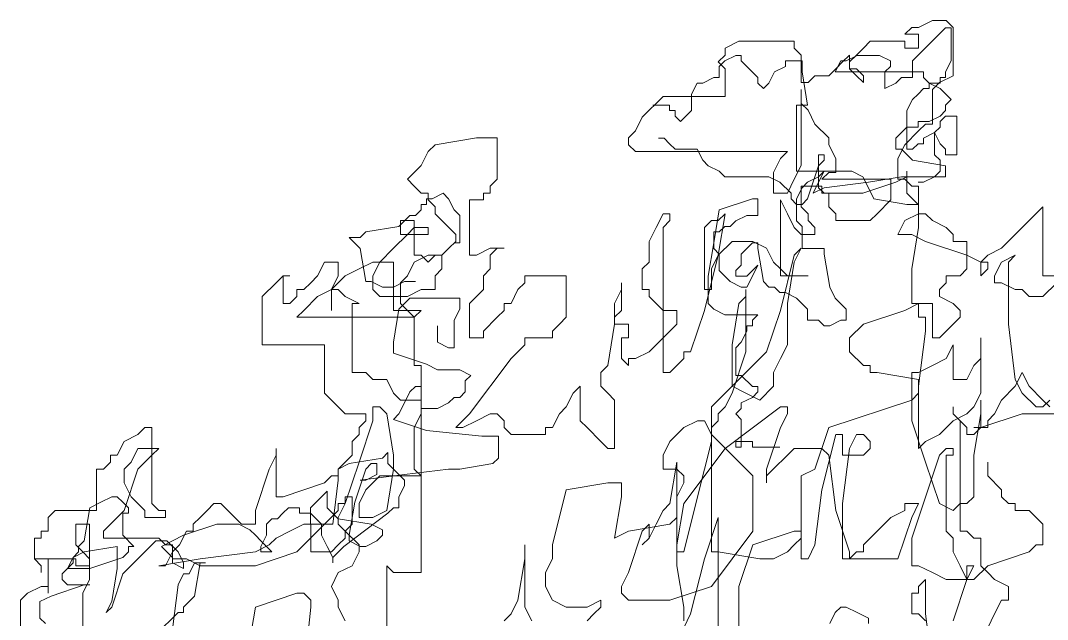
# Model space of a CAD drawing. Extents: x -1568 to -728, y -1287 to -990.
# Drawn here: x -1434.288 to -1431.857, y -1190.621 to -1189.202 of the extents above; entities that cross this region are included whole.
import ezdxf

# ---------------------------------------------------------------- set-up
doc = ezdxf.new("R2010")
doc.units = 0
doc.header["$LTSCALE"] = 5
doc.layers.get('0').update_dxf_attribs({"linetype": 'CONTINUOUS'})

# ---------------------------------------------------------------- blocks, each defined once
blk = doc.blocks.new('tulia')
at = {"color": 3, "lineweight": 0}
for p, q in [((204.8323, 276.2788), (204.892, 276.3384)), ((204.8323, 275.861), (204.8323, 276.2788)), ((204.892, 276.3384), (205.0115, 276.3384)), ((205.0115, 276.3384), (205.1309, 276.2788)), ((205.1309, 276.2788), (205.1906, 276.2788)), ((205.1906, 276.2788), (205.2504, 276.2191)), ((204.8494, 275.989), (204.8494, 276.2752)), ((204.8494, 276.2752), (204.8971, 276.2752)), ((204.8971, 276.2752), (204.9926, 276.1798)), ((205.1309, 276.2191), (205.1309, 276.0997)), ((205.2504, 276.2191), (205.1309, 276.2191)), ((204.9926, 276.1798), (205.0881, 276.0844)), ((205.1309, 276.0997), (205.2504, 276.0997)), ((205.2504, 276.0997), (205.2504, 276.1594)), ((205.2504, 276.1594), (205.549, 276.1594)), ((205.549, 276.1594), (205.6087, 276.0997)), ((205.6087, 276.0997), (205.6684, 276.0401)), ((206.1462, 276.0401), (206.2059, 276.0997)), ((206.2059, 276.0997), (206.2059, 276.1594)), ((206.2059, 276.1594), (206.6837, 276.1594)), ((206.6837, 276.1594), (206.8031, 276.0997)), ((206.8031, 276.0997), (206.8031, 276.0401)), ((205.0881, 276.0844), (205.1835, 275.989)), ((205.3745, 275.989), (205.47, 276.0367)), ((205.47, 276.0367), (205.661, 276.0367)), ((205.661, 276.0367), (205.7564, 275.989)), ((205.6684, 276.0401), (205.7281, 275.9804)), ((205.7281, 275.9207), (205.7281, 276.0401)), ((205.7281, 276.0401), (205.7879, 275.9804)), ((206.1462, 275.8013), (206.1462, 276.0401)), ((206.6635, 275.989), (206.6635, 276.0367)), ((206.6635, 276.0367), (206.7113, 276.0367)), ((206.7113, 276.0367), (206.8067, 275.989)), ((206.8031, 276.0401), (206.8628, 275.9804)), ((204.8971, 275.8936), (204.8494, 275.989)), ((205.1835, 275.989), (205.1835, 275.8459)), ((205.3745, 275.9413), (205.3745, 275.989)), ((205.4222, 275.8936), (205.3745, 275.9413)), ((205.6684, 275.9207), (205.6087, 275.861)), ((205.7281, 275.9207), (205.6684, 275.9207)), ((205.6684, 275.861), (205.7281, 275.9207)), ((205.7281, 275.9804), (205.7281, 275.9207)), ((205.7564, 275.989), (205.8042, 275.989)), ((205.7879, 275.9804), (205.8476, 275.9207)), ((205.8042, 275.989), (205.8519, 275.8936)), ((205.8476, 275.9207), (205.9073, 275.861)), ((206.1384, 275.8936), (206.1384, 275.989)), ((206.1384, 275.989), (206.2816, 275.989)), ((206.2816, 275.989), (206.2816, 275.9413)), ((206.2816, 275.9413), (206.3771, 275.8936)), ((206.5203, 275.8459), (206.6158, 275.9413)), ((206.6158, 275.9413), (206.6635, 275.989)), ((206.8628, 275.9804), (206.8031, 275.9207)), ((206.8031, 275.9207), (206.8031, 275.682)), ((206.8067, 275.989), (206.8545, 275.9413)), ((206.8545, 275.9413), (206.8545, 275.8459)), ((204.9517, 275.8013), (204.8323, 275.861)), ((204.8971, 275.8459), (204.8971, 275.8936)), ((204.9448, 275.8459), (204.8971, 275.8459)), ((204.9448, 275.7982), (204.9448, 275.8459)), ((205.0881, 275.8459), (205.0403, 275.7982)), ((205.8519, 275.8936), (205.0881, 275.8936)), ((205.0881, 275.8936), (205.0881, 275.8459)), ((205.1835, 275.8459), (205.279, 275.8459)), ((205.279, 275.8459), (205.3268, 275.7982)), ((205.4222, 275.7505), (205.4222, 275.8936)), ((205.6087, 275.861), (205.6087, 275.8013)), ((205.6087, 275.8013), (205.6684, 275.861)), ((205.9073, 275.861), (206.0267, 275.861)), ((206.0267, 275.861), (206.0865, 275.8013)), ((206.0906, 275.6074), (206.1384, 275.8936)), ((206.3771, 275.8936), (206.4248, 275.7982)), ((206.5203, 275.7982), (206.5203, 275.8459)), ((206.8545, 275.8459), (206.9022, 275.8459)), ((206.9022, 275.8459), (206.9977, 275.7982)), ((204.9448, 275.7505), (204.8494, 275.6551)), ((205.0403, 275.7982), (204.9448, 275.7982)), ((205.0403, 275.7982), (204.9448, 275.7505)), ((205.0115, 275.7417), (204.9517, 275.8013)), ((205.0403, 275.7505), (205.0403, 275.7982)), ((205.0881, 275.7505), (205.0403, 275.7505)), ((205.1358, 275.7028), (205.0881, 275.7505)), ((205.3268, 275.7982), (205.4222, 275.7505)), ((206.0865, 275.8013), (206.1462, 275.8013)), ((206.4248, 275.7982), (206.4725, 275.7505)), ((206.4725, 275.7505), (206.5203, 275.7982)), ((206.9977, 275.7982), (207.0454, 275.7982)), ((207.0454, 275.7982), (207.0932, 275.7028)), ((204.8494, 275.6551), (204.8971, 275.6074)), ((205.0115, 275.4433), (205.0115, 275.7417)), ((205.1835, 275.6551), (205.1358, 275.7028)), ((205.2313, 275.5597), (205.1835, 275.6551)), ((206.1462, 275.0852), (206.1462, 275.7417)), ((206.1462, 275.7417), (206.1462, 275.6223)), ((206.8031, 275.682), (207.3406, 275.682)), ((207.0932, 275.7028), (207.0932, 275.5597)), ((207.3406, 275.682), (207.4003, 275.6223)), ((204.8971, 275.6074), (204.8971, 275.5597)), ((206.1462, 275.6223), (206.0865, 275.5626)), ((206.1861, 275.6074), (206.0906, 275.6074)), ((206.1861, 275.0349), (206.1861, 275.6074)), ((207.2841, 275.5597), (207.2841, 275.6074)), ((207.2841, 275.6074), (207.4274, 275.6074)), ((207.4003, 275.6223), (207.4601, 275.5626)), ((204.8016, 275.178), (204.8016, 275.512)), ((204.8016, 275.512), (204.8971, 275.512)), ((204.8971, 275.5597), (204.9448, 275.512)), ((204.8971, 275.512), (204.9448, 275.4643)), ((204.9448, 275.512), (205.0403, 275.4643)), ((205.2313, 275.2257), (205.2313, 275.5597)), ((206.0865, 275.5626), (206.0267, 275.4433)), ((207.0932, 275.5597), (207.1887, 275.4643)), ((207.1887, 275.4643), (207.2364, 275.512)), ((207.2364, 275.512), (207.2364, 275.5597)), ((207.2364, 275.5597), (207.2841, 275.5597)), ((207.4601, 275.5626), (207.5198, 275.503)), ((207.5198, 275.503), (207.5795, 275.3836)), ((204.9448, 275.4643), (204.9448, 275.4166)), ((204.9448, 275.4166), (204.9926, 275.3689)), ((205.0712, 275.4433), (205.0115, 275.4433)), ((205.0403, 275.4643), (205.1358, 275.4643)), ((205.1309, 275.3836), (205.0712, 275.4433)), ((205.1358, 275.4643), (205.1358, 275.4166)), ((205.1358, 275.4166), (205.2313, 275.4166)), ((205.2313, 275.4166), (205.279, 275.3689)), ((206.0267, 275.4433), (205.9073, 275.3239)), ((204.9926, 275.3689), (204.9448, 275.2734)), ((204.9926, 275.178), (204.9926, 275.3689)), ((204.9926, 275.3689), (205.0881, 275.3212)), ((205.0881, 275.3212), (205.0881, 275.2734)), ((205.2504, 275.2643), (205.1309, 275.3836)), ((205.279, 275.3689), (205.3268, 275.3212)), ((205.3268, 275.3212), (205.3268, 275.2257)), ((205.9073, 275.3239), (205.9073, 275.2643)), ((207.3319, 275.3212), (207.2841, 275.2734)), ((207.3796, 275.3212), (207.3319, 275.3212)), ((207.5795, 275.3836), (207.6392, 275.3239)), ((207.6392, 275.3239), (207.6392, 275.2643)), ((208.7739, 274.9659), (208.7739, 275.3239)), ((208.7739, 275.3239), (208.9531, 275.3239)), ((208.9531, 275.3239), (209.3114, 275.2643)), ((204.9448, 275.2734), (204.8971, 275.2257)), ((204.8971, 275.2257), (204.8971, 275.178)), ((205.0881, 275.2734), (205.1358, 275.2734)), ((205.1358, 275.2734), (205.1835, 275.2257)), ((205.1835, 275.2257), (205.2313, 275.2257)), ((205.279, 275.2257), (205.1835, 275.1303)), ((205.3101, 275.1449), (205.2504, 275.2643)), ((205.3268, 275.2257), (205.279, 275.2257)), ((205.9073, 275.2643), (205.8476, 275.1449)), ((207.0454, 275.2257), (206.9977, 275.1303)), ((207.2364, 275.2257), (207.0454, 275.2257)), ((207.2841, 275.2734), (207.2364, 275.2257)), ((207.6392, 275.2643), (207.5795, 275.2046)), ((209.3114, 275.2643), (209.3712, 275.2046)), ((204.8971, 275.178), (204.8016, 275.178)), ((205.1835, 275.1303), (204.8971, 275.0826)), ((204.9448, 275.1303), (204.9926, 275.178)), ((204.9448, 275.0349), (204.9448, 275.1303)), ((205.3101, 274.9659), (205.3101, 275.1449)), ((205.8476, 275.1449), (205.8476, 275.0255)), ((205.9474, 275.1303), (205.9474, 275.178)), ((205.9474, 275.178), (205.9951, 275.178)), ((205.9951, 275.0826), (205.9474, 275.1303)), ((205.9951, 275.178), (205.9951, 274.8918)), ((207.5795, 275.2046), (206.2656, 275.2046)), ((206.2656, 275.2046), (206.3253, 275.1449)), ((206.3253, 275.1449), (206.3851, 275.0255)), ((206.9977, 275.1303), (206.95, 275.0826)), ((209.3712, 275.2046), (209.4309, 275.0852)), ((204.8971, 275.0826), (204.8971, 274.9872)), ((204.9926, 274.9872), (204.9448, 275.0349)), ((205.2313, 274.9872), (205.2313, 275.0349)), ((205.2313, 275.0349), (205.2313, 274.8441)), ((205.6132, 274.9872), (205.7087, 275.0349)), ((205.7087, 275.0349), (205.9474, 275.0349)), ((205.9951, 274.9395), (205.9474, 275.0349)), ((205.9474, 275.0349), (206.1861, 275.0349)), ((205.9474, 275.0349), (205.9951, 274.9872)), ((206.0906, 274.7964), (205.9951, 275.0826)), ((206.2059, 274.9659), (206.1462, 275.0852)), ((206.8545, 275.0349), (206.8067, 274.9872)), ((206.95, 275.0826), (206.8545, 275.0349)), ((209.4309, 275.0852), (209.4906, 275.0255)), ((204.8971, 274.9872), (205.279, 274.9872)), ((205.0881, 274.9395), (204.9926, 274.9872)), ((205.1906, 274.9062), (205.2504, 274.9659)), ((205.3268, 274.9395), (205.2313, 274.9872)), ((205.2504, 274.9659), (205.3101, 274.9659)), ((205.279, 274.9872), (205.5655, 274.9395)), ((205.967, 274.9659), (205.3698, 274.9659)), ((205.3698, 274.9659), (205.3698, 274.7868)), ((205.5655, 274.8918), (205.6132, 274.9872)), ((205.8476, 275.0255), (205.9073, 275.0255)), ((205.9073, 275.0255), (205.967, 274.9659)), ((205.9951, 274.9872), (206.0906, 274.9395)), ((206.2656, 274.8465), (206.2059, 274.9659)), ((206.4248, 274.9872), (206.3293, 274.9395)), ((206.3851, 275.0255), (206.3851, 274.8465)), ((206.8067, 274.9872), (206.4248, 274.9872)), ((208.8337, 274.9062), (208.7739, 274.9659)), ((209.4906, 275.0255), (209.5503, 274.9659)), ((209.5503, 274.9659), (209.4906, 274.9062)), ((205.1358, 274.9395), (205.0881, 274.9395)), ((205.1309, 274.5481), (205.1309, 274.9062)), ((205.1309, 274.9062), (205.1906, 274.9062)), ((205.6132, 274.8441), (205.3268, 274.9395)), ((205.5177, 274.7964), (205.5655, 274.8918)), ((205.5655, 274.9395), (205.9474, 274.8918)), ((205.9474, 274.8918), (206.0429, 274.8441)), ((205.9951, 274.8918), (205.9474, 274.8441)), ((205.967, 274.8465), (205.967, 274.9062)), ((205.967, 274.9062), (206.1462, 274.9062)), ((206.0429, 274.8441), (205.9951, 274.9395)), ((206.0906, 274.9395), (206.1384, 274.8918)), ((206.1384, 274.8918), (206.1861, 274.7964)), ((206.1462, 274.9062), (206.1462, 274.7272)), ((206.3293, 274.9395), (206.2338, 274.8441)), ((208.8337, 274.8465), (208.8337, 274.9062)), ((209.4906, 274.9062), (209.4309, 274.8465)), ((205.1835, 274.7964), (205.1358, 274.7487)), ((205.2313, 274.8441), (205.1835, 274.7964)), ((205.2313, 274.7487), (205.5177, 274.7964)), ((205.3698, 274.7868), (205.4892, 274.6675)), ((205.9474, 274.8441), (205.6132, 274.8441)), ((205.9073, 274.7272), (205.9073, 274.8465)), ((205.9073, 274.8465), (205.967, 274.8465)), ((206.1384, 274.7487), (206.0906, 274.7964)), ((206.2338, 274.7964), (206.1861, 274.7487)), ((206.1861, 274.7964), (206.1861, 274.6056)), ((206.2338, 274.8441), (206.2338, 274.7964)), ((206.3851, 274.8465), (206.2656, 274.8465)), ((206.2656, 274.6675), (206.3253, 274.7868)), ((206.3253, 274.7868), (206.3253, 274.1901)), ((206.5203, 274.6533), (206.5203, 274.7964)), ((206.5203, 274.7964), (206.568, 274.7964)), ((206.568, 274.7964), (206.8545, 274.701)), ((208.8934, 274.8465), (208.8337, 274.8465)), ((208.8934, 274.7868), (208.8934, 274.8465)), ((209.0128, 274.7868), (208.8934, 274.7868)), ((209.0128, 274.3094), (209.0128, 274.7868)), ((209.146, 274.701), (209.1938, 274.7964)), ((209.1938, 274.7964), (209.2415, 274.8441)), ((209.2415, 274.8441), (209.337, 274.7964)), ((209.3712, 274.7868), (209.3114, 274.7272)), ((209.337, 274.7964), (209.3847, 274.7964)), ((209.4309, 274.8465), (209.3712, 274.8465)), ((209.3712, 274.8465), (209.3712, 274.7868)), ((209.3847, 274.7964), (209.3847, 274.7487)), ((204.0559, 274.1304), (204.0559, 274.7272)), ((204.0559, 274.7272), (204.4143, 274.3691)), ((205.1358, 274.7487), (205.2313, 274.7487)), ((205.8476, 274.6675), (205.9073, 274.7272)), ((206.1462, 274.7272), (206.0865, 274.6675)), ((206.1861, 274.7487), (206.1384, 274.7487)), ((206.8545, 274.701), (206.9022, 274.4148)), ((209.0983, 274.6533), (209.146, 274.701)), ((209.3114, 274.7272), (209.3114, 274.6675)), ((209.3847, 274.7487), (209.4325, 274.7487)), ((209.4325, 274.7487), (209.4325, 274.701)), ((209.4325, 274.701), (209.4802, 274.6533)), ((204.892, 274.5481), (205.0115, 274.6078)), ((205.0115, 274.6078), (205.0712, 274.6675)), ((205.0712, 274.6675), (205.1309, 274.6675)), ((205.1309, 274.6675), (205.2504, 274.6078)), ((205.2504, 274.6078), (205.3101, 274.4885)), ((205.4892, 274.6675), (205.549, 274.6078)), ((205.549, 274.6078), (205.8476, 274.6078)), ((205.8476, 274.6078), (205.8476, 274.6675)), ((206.0865, 274.6078), (206.0267, 274.5481)), ((206.0865, 274.6675), (206.0865, 274.6078)), ((206.1861, 274.6056), (206.1384, 274.5579)), ((206.2059, 274.5481), (206.2656, 274.6675)), ((206.6158, 274.6533), (206.5203, 274.6533)), ((206.7113, 274.6056), (206.6158, 274.6533)), ((206.759, 274.5579), (206.7113, 274.6056)), ((206.8628, 274.6078), (206.8031, 274.6675)), ((206.8031, 274.6675), (206.8628, 274.3094)), ((206.9226, 274.6078), (206.8628, 274.6078)), ((206.9823, 274.5481), (206.9226, 274.6078)), ((207.2809, 274.6078), (207.2809, 274.6675)), ((207.2809, 274.6675), (207.3406, 274.6675)), ((207.3406, 274.5481), (207.2809, 274.6078)), ((207.3406, 274.6675), (207.4003, 274.5481)), ((209.0983, 274.4148), (209.0983, 274.6533)), ((209.3114, 274.6675), (209.192, 274.5481)), ((209.4802, 274.6533), (209.528, 274.6533)), ((209.4906, 274.3094), (209.4906, 274.6078)), ((209.4906, 274.6078), (209.61, 274.6078)), ((209.528, 274.6533), (209.6234, 274.5579)), ((209.61, 274.6078), (209.61, 274.4885)), ((204.8323, 274.4885), (204.892, 274.5481)), ((205.1906, 274.1901), (205.1309, 274.5481)), ((206.0267, 274.5481), (206.0267, 274.4885)), ((206.1384, 274.5579), (206.1384, 274.3671)), ((206.1462, 274.4885), (206.2059, 274.5481)), ((206.8067, 274.5579), (206.759, 274.5579)), ((206.8545, 274.5102), (206.8067, 274.5579)), ((206.9022, 274.5102), (206.8545, 274.5102)), ((206.9022, 274.3671), (206.9022, 274.5102)), ((206.9823, 274.011), (206.9823, 274.5481)), ((207.3406, 273.2949), (207.3406, 274.5481)), ((207.4003, 274.5481), (207.4601, 274.4288)), ((209.192, 274.5481), (209.1323, 274.4885)), ((209.3712, 274.4885), (209.3712, 274.5481)), ((209.3712, 274.5481), (209.4906, 274.5481)), ((209.4906, 274.5481), (209.5503, 274.4885)), ((209.6234, 274.5579), (209.9099, 274.5102)), ((209.9099, 274.5102), (209.9576, 274.4625)), ((204.7129, 274.3094), (204.7129, 274.4288)), ((204.7129, 274.4288), (204.8323, 274.4288)), ((205.0712, 274.4288), (204.7129, 274.3094)), ((204.8323, 274.4288), (204.8323, 274.4885)), ((205.1906, 274.4885), (205.0712, 274.4288)), ((205.3101, 274.4885), (205.1906, 274.4885)), ((206.0267, 274.4885), (206.1462, 274.4885)), ((206.4448, 274.3691), (206.5642, 274.4288)), ((206.5203, 274.3671), (206.5203, 274.4148)), ((206.5203, 274.4148), (206.568, 274.4148)), ((206.5642, 274.4288), (206.7434, 274.4288)), ((206.568, 274.4148), (206.6158, 274.3671)), ((206.7434, 274.4288), (206.8628, 274.3094)), ((206.9022, 274.4148), (206.95, 274.1285)), ((207.4601, 274.4288), (207.4601, 274.2498)), ((209.146, 274.4148), (209.0983, 274.4148)), ((209.1323, 274.4885), (209.1323, 274.4288)), ((209.1323, 274.4288), (209.192, 274.3691)), ((209.61, 274.4885), (209.3712, 274.4885)), ((209.5503, 274.4885), (209.6698, 274.3691)), ((209.9576, 274.4625), (210.0531, 274.4625)), ((210.0531, 274.4625), (209.9576, 274.3671)), ((204.4143, 274.3691), (204.5337, 274.3094)), ((206.1384, 274.3671), (205.9474, 274.3671)), ((205.9474, 274.3671), (205.9474, 274.3193)), ((206.2059, 274.2498), (206.1462, 274.3691)), ((206.1462, 274.3691), (206.2059, 274.3094)), ((206.3851, 274.2498), (206.4448, 274.3691)), ((206.4725, 274.0808), (206.5203, 274.3671)), ((206.6158, 274.3671), (206.6635, 274.3193)), ((206.8545, 274.3193), (206.9022, 274.3671)), ((208.7739, 274.3691), (208.7142, 274.3691)), ((208.7142, 274.3691), (208.8337, 274.3691)), ((208.8337, 274.3094), (208.7739, 274.3691)), ((208.8337, 274.3691), (208.9531, 274.3094)), ((209.192, 274.3691), (209.2517, 274.3094)), ((209.6698, 274.3691), (209.7892, 274.2498)), ((209.9576, 274.3671), (209.9099, 274.0808)), ((204.3545, 274.2498), (204.2948, 274.3094)), ((204.2948, 274.3094), (204.4143, 274.2498)), ((204.3545, 273.7127), (204.3545, 274.2498)), ((204.4143, 274.2498), (204.474, 274.1304)), ((204.5337, 274.3094), (204.5934, 274.2498)), ((204.5337, 274.1901), (204.5337, 274.2498)), ((204.5337, 274.2498), (204.5934, 274.2498)), ((204.5934, 274.2498), (204.7129, 274.3094)), ((204.5934, 274.2498), (204.5934, 274.1304)), ((204.7129, 274.3094), (204.7129, 274.1901)), ((205.9474, 274.3193), (205.8997, 274.0331)), ((206.2059, 274.3094), (206.3253, 273.832)), ((206.2656, 273.8917), (206.2059, 274.2498)), ((206.3253, 274.1901), (206.3851, 274.2498)), ((206.6635, 274.3193), (206.6635, 274.2239)), ((206.8545, 274.1762), (206.8545, 274.3193)), ((206.8628, 274.3094), (206.9226, 274.1901)), ((206.8628, 274.3094), (206.9823, 273.832)), ((207.4601, 274.2498), (207.5198, 274.1901)), ((208.8337, 274.1901), (208.8337, 274.3094)), ((208.9531, 274.3094), (209.0128, 274.3094)), ((209.2517, 274.3094), (209.3114, 274.3094)), ((209.2517, 274.1901), (209.2517, 274.3094)), ((209.2517, 274.3094), (209.3712, 274.3094)), ((209.3114, 274.3094), (209.3712, 274.2498)), ((209.3712, 274.2498), (209.4309, 274.3094)), ((209.3712, 274.3094), (209.4906, 274.2498)), ((209.4309, 274.3094), (209.4906, 274.3094)), ((209.4906, 274.2498), (209.5503, 274.1304)), ((209.6698, 273.832), (209.6698, 274.2498)), ((209.6698, 274.2498), (209.8489, 274.2498)), ((209.7892, 274.2498), (209.8489, 274.1304)), ((209.8489, 274.2498), (209.9684, 274.1901)), ((210.1475, 274.1304), (210.1475, 274.2498)), ((210.1475, 274.2498), (210.267, 274.2498)), ((210.267, 274.2498), (210.3267, 274.1304)), ((204.5934, 274.1304), (204.5337, 274.1901)), ((204.7129, 274.1901), (204.7726, 274.1304)), ((205.1906, 273.8917), (205.1906, 274.1901)), ((206.3253, 274.1901), (206.2656, 274.1304)), ((206.3253, 274.1304), (206.3253, 274.1901)), ((206.6158, 274.1285), (206.5203, 274.2239)), ((206.5203, 274.2239), (206.568, 274.1285)), ((206.6635, 274.2239), (206.7113, 274.1762)), ((206.7113, 274.1762), (206.7113, 274.1285)), ((206.8067, 274.1285), (206.8545, 274.1762)), ((206.9226, 274.1901), (206.9226, 274.011)), ((207.5198, 274.1901), (207.5198, 274.011)), ((208.8934, 274.1304), (208.8337, 274.1901)), ((209.3114, 274.1304), (209.2517, 274.1901)), ((209.9684, 274.1901), (210.0878, 274.1304)), ((203.9365, 274.1304), (204.0559, 274.1304)), ((204.0559, 273.9514), (203.9365, 274.0707)), ((204.4143, 274.0707), (204.2948, 274.011)), ((204.474, 274.0707), (204.4143, 274.0707)), ((204.474, 274.1304), (204.474, 274.0707)), ((204.7726, 274.1304), (204.892, 274.1304)), ((204.892, 274.1304), (204.892, 274.0707)), ((204.892, 274.0707), (204.9517, 274.011)), ((206.2656, 274.1304), (206.0865, 274.1304)), ((206.0865, 274.1304), (206.3253, 274.1304)), ((206.4248, 274.0331), (206.4725, 274.0808)), ((206.568, 274.1285), (206.6158, 274.0331)), ((206.7113, 274.1285), (206.6158, 274.1285)), ((206.6635, 274.0331), (206.759, 274.0808)), ((206.759, 274.0808), (206.8067, 274.1285)), ((206.95, 274.1285), (206.95, 273.89)), ((207.6989, 274.011), (207.6989, 274.0707)), ((207.6989, 274.0707), (207.6989, 273.832)), ((208.1767, 273.7723), (208.1767, 274.1304)), ((208.1767, 274.1304), (208.535, 274.1304)), ((208.535, 274.1304), (208.535, 274.0707)), ((208.535, 274.0707), (208.5948, 274.011)), ((208.8934, 274.011), (208.8934, 274.1304)), ((209.3114, 274.011), (209.3114, 274.1304)), ((209.5757, 274.0808), (209.4802, 274.0808)), ((209.5503, 274.1304), (209.61, 274.0707)), ((209.6712, 274.0331), (209.5757, 274.0808)), ((209.61, 274.0707), (209.61, 273.8917)), ((209.8621, 274.0808), (209.7667, 274.0331)), ((209.8489, 274.1304), (209.8489, 274.011)), ((209.9099, 274.0808), (209.8621, 274.0808)), ((210.0878, 274.1304), (210.2073, 274.011)), ((210.2073, 274.011), (210.1475, 274.1304)), ((210.3267, 274.1304), (210.3864, 274.0707)), ((210.3864, 274.0707), (210.4461, 274.011)), ((210.6253, 274.1304), (210.5656, 274.1304)), ((210.5656, 274.1304), (210.6253, 274.1304)), ((210.6253, 273.8917), (210.6253, 274.1304)), ((210.6253, 274.1304), (210.685, 274.0707)), ((210.685, 274.0707), (210.8045, 273.9514)), ((204.2351, 274.011), (204.1754, 273.9514)), ((204.2948, 274.011), (204.2351, 274.011)), ((204.9517, 274.011), (204.9517, 273.9514)), ((205.8997, 274.0331), (205.8519, 273.9377)), ((206.1861, 273.9377), (206.2816, 273.9854)), ((206.2816, 273.9854), (206.3293, 273.9854)), ((206.3293, 273.9854), (206.3771, 274.0331)), ((206.3771, 274.0331), (206.4248, 274.0331)), ((206.6158, 274.0331), (206.6635, 274.0331)), ((206.624, 273.474), (206.624, 274.011)), ((206.624, 274.011), (206.624, 273.9514)), ((206.9226, 274.011), (206.9823, 274.011)), ((207.5198, 274.011), (207.4601, 274.011)), ((207.4601, 274.011), (207.4601, 273.9514)), ((207.7587, 273.8917), (207.6989, 274.011)), ((208.5948, 274.011), (208.6545, 273.8917)), ((209.0128, 273.8917), (208.8934, 274.011)), ((209.4309, 274.011), (209.3114, 274.011)), ((209.5503, 273.9514), (209.4309, 274.011)), ((209.7667, 274.0331), (209.6712, 274.0331)), ((209.8489, 274.011), (209.7892, 273.9514)), ((210.0878, 273.9514), (210.1475, 274.011)), ((210.1475, 274.011), (210.2073, 274.011)), ((210.2073, 274.011), (210.3267, 273.9514)), ((210.2073, 274.011), (210.2073, 273.832)), ((210.2073, 273.832), (210.2073, 274.011)), ((210.4461, 274.011), (210.5059, 274.011)), ((210.5059, 274.011), (210.5059, 273.9514)), ((204.1754, 273.9514), (204.0559, 273.9514)), ((204.8323, 273.8917), (204.7726, 273.832)), ((204.9517, 273.9514), (204.8323, 273.8917)), ((205.0115, 273.5933), (205.0115, 273.8917)), ((205.0115, 273.8917), (205.1906, 273.8917)), ((205.1309, 273.7723), (205.1309, 273.8917)), ((205.1309, 273.8917), (205.2504, 273.832)), ((205.8519, 273.9377), (205.7564, 273.8423)), ((206.0906, 273.8423), (206.1861, 273.9377)), ((206.2656, 273.5336), (206.2656, 273.8917)), ((206.624, 273.9514), (206.6837, 273.8917)), ((206.6837, 273.8917), (206.7434, 273.5336)), ((206.95, 273.89), (206.9022, 273.8423)), ((207.4601, 273.9514), (207.3406, 273.832)), ((207.7587, 273.7127), (207.7587, 273.8917)), ((208.6545, 273.8917), (208.7142, 273.8917)), ((208.7142, 273.8917), (208.7142, 273.832)), ((209.0128, 273.5933), (209.0128, 273.8917)), ((209.0983, 273.8423), (209.0983, 273.9377)), ((209.0983, 273.9377), (209.528, 273.9377)), ((209.528, 273.9377), (209.6234, 273.8423)), ((209.7892, 273.9514), (209.5503, 273.9514)), ((209.61, 273.8917), (209.5503, 273.832)), ((209.9684, 273.8917), (210.0878, 273.9514)), ((210.0281, 273.8917), (209.9684, 273.8917)), ((210.0281, 273.2949), (210.0281, 273.8917)), ((210.3267, 273.9514), (210.4461, 273.832)), ((210.5059, 273.9514), (210.5656, 273.8917)), ((210.5656, 273.8917), (210.6253, 273.8917)), ((210.8045, 273.9514), (210.8045, 273.5336)), ((204.7726, 273.832), (204.7726, 273.7723)), ((205.2504, 273.832), (205.6087, 273.7127)), ((205.7564, 273.8423), (205.7564, 273.7469)), ((206.0906, 273.7469), (206.0906, 273.8423)), ((206.3253, 273.832), (206.4448, 273.474)), ((206.8067, 273.7946), (206.5203, 273.7946)), ((206.5203, 273.7946), (206.568, 273.7469)), ((206.9022, 273.8423), (206.8067, 273.7946)), ((206.9823, 273.832), (207.1017, 273.474)), ((207.3406, 273.832), (207.2212, 273.832)), ((207.2212, 273.832), (207.2212, 273.7127)), ((207.6989, 273.832), (207.7587, 273.7723)), ((208.7142, 273.832), (208.7739, 273.7723)), ((209.146, 273.7469), (209.0983, 273.8423)), ((209.4906, 273.7723), (209.4309, 273.832)), ((209.4309, 273.832), (209.6698, 273.832)), ((209.5503, 273.832), (209.4906, 273.7723)), ((209.6234, 273.8423), (209.6712, 273.5561)), ((210.4461, 273.832), (210.5059, 273.7723)), ((204.2948, 273.2352), (204.3545, 273.7127)), ((204.7726, 273.7723), (204.8323, 273.7127)), ((204.8323, 273.7127), (204.892, 273.653)), ((205.0712, 273.653), (205.0712, 273.7723)), ((205.0712, 273.7723), (205.1309, 273.7723)), ((205.6087, 273.7127), (205.7281, 273.5933)), ((205.7564, 273.7469), (205.8042, 273.7469)), ((205.8042, 273.7469), (205.8997, 273.6992)), ((205.9474, 273.6992), (205.9951, 273.7469)), ((205.9951, 273.7469), (206.0906, 273.7469)), ((206.568, 273.7469), (206.568, 273.6992)), ((207.2212, 273.7127), (207.4601, 273.474)), ((207.6392, 273.5933), (207.6392, 273.7127)), ((207.6392, 273.7127), (207.7587, 273.7127)), ((207.7587, 273.7723), (207.7587, 273.7127)), ((207.7587, 273.7127), (207.8184, 273.3546)), ((208.2364, 273.7127), (208.1767, 273.7723)), ((208.2962, 273.653), (208.2364, 273.7127)), ((208.7739, 273.7723), (208.8934, 273.653)), ((209.146, 273.5084), (209.146, 273.7469)), ((210.5059, 273.7723), (209.4906, 273.7723)), ((209.4906, 273.7723), (209.4906, 273.3546)), ((204.892, 273.653), (204.9517, 273.5933)), ((205.1309, 273.1756), (205.0712, 273.653)), ((205.8997, 273.6992), (205.9474, 273.6992)), ((206.568, 273.6992), (206.6158, 273.6992)), ((206.6158, 273.6992), (206.6158, 273.6515)), ((206.6158, 273.6515), (206.6635, 273.5561)), ((208.2962, 273.5933), (208.2962, 273.653)), ((208.8934, 273.653), (208.8934, 273.5933)), ((209.2893, 273.6992), (209.2893, 273.5561)), ((204.5934, 273.4143), (204.5934, 273.5933)), ((204.5934, 273.5933), (204.5934, 273.1159)), ((204.892, 273.4143), (204.8323, 273.5336)), ((204.8323, 273.5336), (204.8323, 273.2352)), ((204.9517, 273.5933), (205.0115, 273.5933)), ((205.7281, 273.5933), (205.7281, 273.474)), ((206.3253, 273.4143), (206.2656, 273.5336)), ((206.6635, 273.5561), (206.7113, 273.5084)), ((206.7434, 273.5336), (206.7434, 273.1756)), ((207.6989, 273.5933), (207.6392, 273.5933)), ((207.6989, 273.4143), (207.6989, 273.5933)), ((208.535, 273.5933), (208.2962, 273.5933)), ((208.535, 273.5336), (208.535, 273.5933)), ((208.6545, 273.4143), (208.535, 273.5336)), ((208.8934, 273.5933), (209.0128, 273.5933)), ((209.2893, 273.5561), (209.1938, 273.5084)), ((209.6712, 273.5561), (209.6712, 273.4607)), ((210.8045, 273.5336), (210.267, 273.5336)), ((210.267, 273.5336), (210.267, 273.1159)), ((205.7281, 273.474), (205.6087, 273.3546)), ((206.4448, 273.474), (206.8031, 273.1159)), ((206.7434, 273.1159), (206.624, 273.474)), ((206.7113, 273.5084), (206.7113, 273.2698)), ((207.1017, 273.474), (207.1615, 273.474)), ((207.1615, 273.474), (207.1615, 273.4143)), ((207.4601, 273.474), (207.5795, 273.4143)), ((209.1938, 273.5084), (209.146, 273.5084)), ((209.6712, 273.4607), (209.3847, 273.3653)), ((204.6531, 273.3546), (204.5934, 273.4143)), ((204.7129, 273.2352), (204.6531, 273.3546)), ((205.0115, 273.3546), (204.892, 273.4143)), ((205.1309, 273.2949), (205.0115, 273.3546)), ((205.6087, 273.3546), (205.549, 273.3546)), ((205.549, 273.3546), (205.549, 273.2949)), ((206.3851, 273.2949), (206.3253, 273.4143)), ((207.1615, 273.4143), (207.2212, 273.3546)), ((207.2212, 273.3546), (207.2809, 273.2949)), ((207.5795, 273.4143), (207.6392, 273.4143)), ((207.6392, 273.4143), (207.6392, 273.3546)), ((207.6392, 273.3546), (207.6989, 273.4143)), ((207.8184, 273.3546), (207.8781, 273.2949)), ((209.0128, 272.9369), (208.6545, 273.4143)), ((209.3847, 273.3653), (209.2893, 273.3175)), ((209.4906, 273.3546), (209.4309, 273.3546)), ((209.4309, 273.3546), (209.4309, 273.0562)), ((204.2351, 273.2949), (204.1754, 273.1756)), ((204.2948, 273.1756), (204.2351, 273.2949)), ((205.1906, 273.2949), (205.1309, 273.2949)), ((205.4892, 273.2949), (205.1309, 273.2352)), ((205.1906, 272.8772), (205.1906, 273.2949)), ((205.549, 273.2949), (205.4892, 273.2949)), ((206.3851, 273.1756), (206.3851, 273.2949)), ((206.6635, 273.2698), (206.568, 273.1744)), ((206.7113, 273.2698), (206.6635, 273.2698)), ((207.2809, 273.2949), (207.3406, 273.2949)), ((207.8781, 273.2949), (207.8781, 273.1756)), ((209.0983, 273.3175), (209.0028, 273.2698)), ((209.0028, 273.2698), (209.0505, 273.2221)), ((209.2893, 273.3175), (209.0983, 273.3175)), ((209.8489, 273.2352), (209.9086, 273.2949)), ((209.9086, 273.2949), (210.0281, 273.2949)), ((204.1754, 273.1756), (204.0559, 273.0562)), ((204.2351, 273.1159), (204.2948, 273.2352)), ((204.4143, 273.0562), (204.2948, 273.1756)), ((204.8323, 273.2352), (204.7129, 273.2352)), ((205.1309, 273.2352), (205.1309, 273.1159)), ((205.1309, 272.6385), (205.1309, 273.1756)), ((206.5045, 273.0562), (206.3851, 273.1756)), ((206.568, 273.1744), (206.5203, 273.1744)), ((206.5203, 273.1744), (206.5203, 273.1267)), ((206.7434, 273.1756), (206.624, 273.1159)), ((207.8781, 273.1756), (207.8184, 273.1159)), ((208.0573, 272.8772), (208.0573, 273.1756)), ((208.0573, 273.1756), (208.117, 273.1159)), ((209.0505, 273.2221), (209.0505, 273.1267)), ((209.4325, 272.9836), (209.4325, 273.1744)), ((209.4325, 273.1744), (209.4802, 273.1744)), ((209.4802, 273.1744), (209.528, 273.1267)), ((209.6698, 273.1159), (209.7295, 273.2352)), ((209.7295, 273.2352), (209.8489, 273.2352)), ((204.1156, 272.9965), (204.2351, 273.1159)), ((204.5934, 273.1159), (204.6531, 272.9965)), ((205.1309, 273.1159), (205.1906, 273.0562)), ((206.624, 273.1159), (206.5045, 273.0562)), ((206.5203, 273.1267), (206.568, 273.079)), ((206.8031, 272.9965), (206.7434, 273.1159)), ((206.8031, 273.1159), (206.9226, 272.9965)), ((207.8184, 273.1159), (207.7587, 273.0562)), ((208.117, 273.1159), (208.1767, 272.9965)), ((209.0505, 273.1267), (209.0983, 273.079)), ((209.528, 273.1267), (209.5757, 273.0313)), ((209.61, 273.0562), (209.6698, 273.1159)), ((210.267, 273.1159), (210.2073, 273.0562)), ((204.0559, 273.0562), (203.9962, 272.9965)), ((203.9962, 273.0562), (204.0559, 272.9965)), ((204.0559, 272.9965), (204.1156, 272.9965)), ((204.474, 272.9369), (204.4143, 273.0562)), ((204.5934, 272.8175), (204.5934, 273.0562)), ((204.5934, 273.0562), (204.5934, 272.9369)), ((204.6531, 272.9965), (204.7129, 272.9369)), ((204.8323, 272.9369), (204.8323, 272.9965)), ((204.8323, 272.9965), (204.8323, 272.9369)), ((205.1906, 273.0562), (205.9073, 272.8175)), ((206.2656, 272.9369), (206.2656, 272.9965)), ((206.2656, 272.9965), (206.3253, 272.9965)), ((206.3253, 272.9965), (206.8031, 272.6385)), ((206.568, 273.079), (206.6635, 273.0313)), ((206.6635, 273.0313), (206.6635, 272.9836)), ((206.8628, 272.9369), (206.8031, 272.9965)), ((206.9226, 272.9965), (206.9226, 271.7433)), ((207.7587, 273.0562), (207.7587, 272.6385)), ((208.1767, 272.9965), (208.2364, 272.9369)), ((209.0983, 273.079), (209.146, 273.079)), ((209.146, 273.079), (209.1938, 273.0313)), ((209.1938, 273.0313), (209.2893, 272.9836)), ((209.4309, 273.0562), (209.61, 273.0562)), ((209.4309, 271.5643), (209.4309, 272.9965)), ((209.4309, 272.9965), (209.4309, 272.9369)), ((209.5757, 273.0313), (209.6234, 272.9359)), ((209.7295, 272.9369), (209.7892, 272.9965)), ((209.7892, 272.9965), (209.8489, 272.9965)), ((209.8489, 272.9965), (209.8489, 272.8772)), ((210.1475, 272.9965), (210.0878, 272.9369)), ((210.2073, 273.0562), (210.1475, 272.9965)), ((203.817, 272.9369), (204.2351, 272.9369)), ((204.2351, 272.9369), (204.5934, 272.8175)), ((204.5337, 272.8772), (204.474, 272.9369)), ((204.5934, 272.9369), (204.6531, 272.5788)), ((204.8323, 272.9369), (204.7129, 272.8175)), ((204.7129, 272.9369), (204.8323, 272.8772)), ((204.7726, 272.8772), (204.8323, 272.9369)), ((206.3253, 272.8175), (206.2656, 272.9369)), ((206.6635, 272.9836), (206.7113, 272.9359)), ((206.7113, 272.9359), (206.6635, 272.8882)), ((206.8628, 272.8772), (206.8628, 272.9369)), ((208.2364, 272.9369), (208.2962, 272.8175)), ((208.7142, 272.8772), (208.7739, 272.9369)), ((208.7739, 272.9369), (208.8337, 272.9369)), ((208.8337, 272.9369), (208.9531, 272.8772)), ((209.1323, 272.8175), (209.0128, 272.9369)), ((209.2893, 272.9836), (209.4325, 272.9836)), ((209.4309, 272.9369), (209.4906, 272.8175)), ((209.6234, 272.9359), (209.6712, 272.8882)), ((209.6698, 272.5788), (209.7295, 272.9369)), ((210.0878, 272.9369), (209.9086, 272.9369)), ((209.9086, 272.9369), (209.9086, 272.8772)), ((204.5337, 272.8175), (204.5337, 272.8772)), ((204.6531, 272.8175), (204.5337, 272.8175)), ((204.5934, 272.8175), (204.6531, 272.8175)), ((204.6531, 272.7578), (204.5934, 272.8175)), ((204.7129, 272.8175), (204.7129, 272.7578)), ((204.7726, 271.9224), (204.7726, 272.8772)), ((204.8323, 272.8772), (204.9517, 272.7578)), ((205.0712, 272.5191), (205.1906, 272.8772)), ((205.9073, 272.8175), (206.0267, 272.4594)), ((206.4448, 272.4594), (206.3253, 272.8175)), ((206.6635, 272.8882), (206.6635, 272.6497)), ((206.9226, 272.8175), (206.8628, 272.8772)), ((206.9226, 272.7578), (206.9823, 272.8772)), ((206.9226, 272.6982), (206.9226, 272.8175)), ((206.9823, 272.8772), (207.042, 272.8772)), ((207.042, 272.8772), (207.1615, 272.8175)), ((207.1615, 272.8175), (207.2809, 272.6982)), ((207.8781, 272.6982), (207.9976, 272.8175)), ((207.9976, 272.8175), (208.0573, 272.8772)), ((208.2962, 272.8175), (208.3559, 272.8175)), ((208.3559, 272.8175), (208.3559, 272.7578)), ((208.6545, 272.7578), (208.7142, 272.8175)), ((208.7142, 272.8175), (208.7142, 272.8772)), ((208.9531, 272.8772), (209.0725, 272.8175)), ((209.0725, 272.8175), (209.1323, 272.8175)), ((209.6712, 272.8882), (209.3847, 272.7928)), ((209.4906, 272.8175), (209.4906, 272.4594)), ((209.8489, 272.8772), (209.9684, 272.5191)), ((209.9086, 272.8772), (209.9684, 272.8175)), ((209.9684, 272.8175), (209.9684, 272.7578)), ((211.76, 272.1611), (211.76, 272.8175)), ((211.76, 272.8175), (211.8197, 272.8175)), ((211.8197, 272.8175), (211.8795, 272.7578)), ((204.7129, 272.7578), (204.6531, 272.7578)), ((204.9517, 272.7578), (205.0712, 272.6982)), ((205.549, 272.6982), (205.6087, 272.7578)), ((205.6087, 272.7578), (205.6684, 272.7578)), ((205.6684, 272.7578), (205.7281, 272.6385)), ((205.8476, 272.7578), (205.7879, 272.7578)), ((205.7879, 272.7578), (205.7879, 272.5788)), ((205.967, 272.2804), (205.8476, 272.7578)), ((206.5642, 272.3998), (206.9226, 272.7578)), ((208.3559, 272.7578), (208.6545, 272.7578)), ((208.9073, 272.7451), (208.7641, 272.7451)), ((208.7641, 272.7451), (208.7641, 272.5543)), ((209.3847, 272.7928), (208.9073, 272.7451)), ((209.9684, 272.7578), (210.0281, 272.6982)), ((211.8795, 272.7578), (211.9989, 272.6982)), ((204.8323, 272.5788), (204.8323, 272.6385)), ((204.8323, 272.6385), (204.892, 272.6385)), ((204.892, 272.6385), (204.9517, 272.5788)), ((205.0712, 272.6982), (205.1309, 272.6385)), ((205.549, 272.6385), (205.549, 272.6982)), ((205.6087, 272.5788), (205.549, 272.6385)), ((205.7281, 272.6385), (205.7879, 272.1611)), ((205.9073, 272.5788), (205.967, 272.6385)), ((205.967, 272.6385), (206.2059, 272.6385)), ((206.2059, 272.6385), (206.4448, 272.3998)), ((206.568, 272.6497), (206.3293, 272.6497)), ((206.7113, 272.6974), (206.568, 272.6974)), ((206.568, 272.6974), (206.568, 272.6497)), ((206.6635, 272.6497), (206.7113, 272.6497)), ((206.7113, 272.6497), (206.7113, 272.6974)), ((206.8031, 272.6385), (207.1615, 272.1611)), ((207.042, 272.2207), (206.9226, 272.6982)), ((207.2809, 272.6982), (207.3406, 272.5788)), ((207.7587, 272.6385), (207.8184, 272.6385)), ((207.8184, 272.6385), (207.8781, 272.6982)), ((210.0281, 272.6982), (210.0281, 272.5788)), ((210.685, 272.2207), (210.685, 272.6385)), ((210.685, 272.6385), (210.685, 272.5788)), ((211.76, 272.5788), (211.7003, 272.6385)), ((211.7003, 272.6385), (211.8795, 272.6385)), ((211.8795, 272.6385), (211.9392, 272.5191)), ((211.9989, 272.6982), (212.0586, 272.5788)), ((204.6531, 272.5788), (204.6531, 272.2207)), ((204.892, 272.5788), (204.8323, 272.5788)), ((204.892, 271.9224), (204.892, 272.5788)), ((204.9517, 272.5788), (205.1906, 271.8627)), ((205.7879, 272.5788), (205.6087, 272.5788)), ((205.8476, 272.1014), (205.9073, 272.5788)), ((207.3406, 272.5788), (207.3406, 272.4594)), ((208.7641, 272.5543), (208.8118, 272.5066)), ((209.6698, 272.4594), (209.6698, 272.5788)), ((209.7667, 272.5543), (209.7189, 272.602)), ((209.7189, 272.602), (209.7189, 272.5066)), ((210.0531, 272.5066), (209.7667, 272.5543)), ((210.0281, 272.5788), (210.0878, 272.5191)), ((210.685, 272.5788), (210.7448, 272.4594)), ((211.8795, 272.4594), (211.76, 272.5788)), ((212.0586, 272.5788), (212.1183, 272.5788)), ((212.1183, 272.5788), (212.1183, 272.5191)), ((204.5337, 272.5191), (204.5337, 272.3998)), ((204.9517, 272.1611), (205.0712, 272.5191)), ((206.0267, 272.4594), (206.1462, 272.3998)), ((206.4448, 272.3401), (206.4448, 272.4594)), ((207.2212, 272.4594), (207.1615, 272.3998)), ((207.2212, 271.624), (207.2212, 272.5191)), ((207.2212, 272.5191), (207.2809, 272.1611)), ((207.3406, 272.4594), (207.2212, 272.4594)), ((208.8118, 272.5066), (209.0983, 272.4589)), ((209.0983, 272.4589), (209.1938, 272.4589)), ((209.1938, 272.4589), (209.5757, 272.4112)), ((209.4906, 272.4594), (209.4309, 272.3998)), ((209.7189, 272.5066), (209.6234, 272.4112)), ((209.7295, 272.1014), (209.6698, 272.4594)), ((209.8144, 272.4112), (209.8144, 272.5066)), ((209.8144, 272.5066), (209.8621, 272.5066)), ((209.8621, 272.5066), (209.9099, 272.4589)), ((209.9099, 272.4589), (210.0054, 272.1726)), ((209.9684, 272.5191), (210.0878, 272.1611)), ((210.1486, 272.4589), (210.0531, 272.5066)), ((210.0878, 272.5191), (210.1475, 272.4594)), ((210.1475, 272.4594), (210.1475, 272.3998)), ((210.1486, 272.3634), (210.1486, 272.4589)), ((210.7448, 272.4594), (210.8642, 272.1014)), ((211.9989, 272.1014), (211.8795, 272.4594)), ((211.9392, 272.5191), (211.9989, 272.4594)), ((211.9989, 272.4594), (211.9989, 272.3401)), ((212.1183, 272.5191), (212.1781, 272.4594)), ((212.1781, 272.4594), (212.2378, 272.4594)), ((212.2378, 272.4594), (212.2378, 272.1014)), ((204.5337, 272.3998), (204.4143, 272.2804)), ((206.1462, 272.3998), (206.1462, 271.6837)), ((206.4448, 272.3998), (206.4448, 272.3401)), ((206.5642, 271.9224), (206.5642, 272.3998)), ((207.1615, 272.3998), (207.1615, 272.3401)), ((209.4309, 272.3998), (209.7892, 272.3998)), ((209.5757, 272.4112), (209.9576, 272.3634)), ((209.6234, 272.4112), (209.5757, 272.3634)), ((209.7892, 272.3998), (209.9086, 272.2804)), ((209.9099, 272.3634), (209.8144, 272.4112)), ((210.1475, 272.3998), (210.2073, 272.3998)), ((210.2073, 272.3998), (210.267, 272.3401)), ((207.1615, 272.3401), (207.2212, 272.2207)), ((207.6989, 272.2207), (207.6989, 272.3401)), ((207.6989, 272.3401), (207.8184, 272.3401)), ((207.8184, 272.3401), (208.1767, 272.2804)), ((209.5757, 272.3634), (209.5757, 272.3157)), ((209.5757, 272.3157), (209.6234, 272.2203)), ((209.9576, 272.3634), (209.9099, 272.3634)), ((210.1963, 271.9818), (210.1486, 272.3634)), ((210.267, 272.3401), (210.6253, 272.2207)), ((211.9989, 272.3401), (211.9392, 272.2207)), ((204.4143, 272.2207), (204.3545, 272.1611)), ((204.4143, 272.2804), (204.4143, 272.2207)), ((204.6531, 272.2207), (204.7129, 272.1611)), ((206.0267, 271.803), (205.967, 272.2804)), ((207.1615, 271.7433), (207.042, 272.2207)), ((207.2212, 272.2207), (207.2212, 272.0417)), ((207.7587, 271.8627), (207.6989, 272.2207)), ((208.1767, 272.2804), (208.2962, 271.803)), ((209.6234, 272.2203), (209.6234, 272.1249)), ((209.9086, 272.2804), (209.9684, 272.1611)), ((210.0878, 272.2207), (210.0281, 272.2207)), ((210.0281, 272.2207), (210.0281, 271.982)), ((210.0878, 272.1611), (210.0878, 272.2207)), ((210.2441, 272.1249), (210.2441, 272.268)), ((210.2441, 272.268), (210.3395, 272.1726)), ((210.6253, 272.2207), (210.685, 272.2207)), ((211.9392, 272.2207), (211.8795, 272.1611)), ((212.0105, 272.1726), (212.0582, 272.2203)), ((212.0582, 272.2203), (212.106, 272.2203)), ((212.106, 272.2203), (212.2014, 272.1726)), ((204.3545, 272.1611), (204.2948, 272.1611)), ((204.2948, 272.1611), (204.2948, 272.1014)), ((204.7129, 272.1611), (204.7726, 272.1611)), ((204.7726, 272.1611), (204.8323, 272.1014)), ((204.8323, 272.1014), (204.9517, 272.1611)), ((205.1906, 272.0417), (205.1309, 272.1611)), ((205.1309, 272.1611), (205.2504, 272.1611)), ((205.2504, 272.1611), (205.2504, 272.1014)), ((205.7879, 272.1611), (205.7879, 271.6837)), ((207.1615, 272.1611), (207.2212, 271.803)), ((207.2809, 272.1611), (207.3406, 272.1014)), ((209.6234, 272.1249), (209.6712, 272.1249)), ((209.6712, 272.1249), (209.7189, 272.0772)), ((209.9684, 272.1611), (209.9684, 272.0417)), ((210.0054, 272.1726), (210.0531, 271.8864)), ((210.1475, 272.1611), (210.0878, 272.1611)), ((210.0878, 272.1611), (210.1475, 272.0417)), ((210.1475, 272.1014), (210.1475, 272.1611)), ((210.1486, 272.0295), (210.2441, 272.1249)), ((210.3395, 272.1726), (210.3873, 272.1249)), ((210.3873, 272.1249), (210.3873, 271.9818)), ((210.4828, 272.0772), (210.4828, 272.1249)), ((210.4828, 272.1249), (210.5783, 272.1249)), ((210.5783, 272.1249), (210.626, 272.0772)), ((211.1031, 272.1014), (211.1628, 272.1611)), ((211.1628, 272.1611), (211.2225, 272.1611)), ((211.2225, 272.1611), (211.2822, 272.1014)), ((211.7003, 272.1014), (211.76, 272.1611)), ((211.8795, 272.1611), (211.8197, 272.1014)), ((211.9627, 272.1249), (212.0105, 272.1726)), ((211.9627, 272.0772), (211.9627, 272.1249)), ((212.2014, 272.1726), (212.2969, 272.1249)), ((212.2969, 272.1249), (212.3447, 271.8387)), ((204.1754, 272.1014), (204.0559, 271.982)), ((204.2948, 272.1014), (204.1754, 272.1014)), ((205.3101, 271.6837), (205.1906, 272.0417)), ((205.2504, 272.1014), (205.3698, 272.0417)), ((205.3698, 272.0417), (205.4892, 271.9224)), ((205.7281, 271.7433), (205.8476, 272.1014)), ((206.9823, 271.6837), (206.8628, 272.0417)), ((206.8628, 272.0417), (206.8628, 270.9675)), ((207.2212, 272.0417), (207.2809, 271.982)), ((207.3406, 272.1014), (207.4003, 271.982)), ((209.7189, 272.0772), (210.1008, 271.791)), ((209.8489, 272.0417), (209.7295, 272.1014)), ((209.9684, 272.0417), (209.8489, 272.0417)), ((209.8621, 271.9818), (210.1486, 272.0295)), ((210.5059, 271.7433), (210.1475, 272.1014)), ((210.1475, 272.0417), (210.1475, 271.982)), ((210.2918, 271.9818), (210.3395, 272.0295)), ((210.3395, 272.0295), (210.3873, 272.0772)), ((210.3873, 272.0772), (210.4828, 272.0772)), ((210.626, 272.0772), (210.6737, 272.0295)), ((210.6737, 272.0295), (210.7215, 272.0295)), ((210.7215, 272.0295), (210.7692, 271.9818)), ((210.8642, 272.1014), (210.8642, 271.982)), ((210.9836, 271.982), (211.0434, 272.0417)), ((211.0434, 272.0417), (211.1031, 272.1014)), ((211.2822, 272.1014), (211.342, 272.0417)), ((211.342, 272.0417), (211.4017, 271.982)), ((211.6406, 272.0417), (211.6406, 272.1014)), ((211.6406, 272.1014), (211.7003, 272.1014)), ((211.8197, 272.0417), (211.6406, 272.0417)), ((211.8197, 272.1014), (211.8197, 272.0417)), ((212.0105, 272.0772), (211.9627, 272.0772)), ((212.1183, 271.982), (211.9989, 272.1014)), ((212.0105, 271.8864), (212.0105, 272.0772)), ((212.2378, 272.1014), (212.5961, 272.1014)), ((212.5961, 272.1014), (212.6558, 272.0417)), ((212.6558, 272.0417), (212.6558, 271.9224)), ((204.0559, 271.982), (204.0559, 271.803)), ((207.2809, 271.982), (207.6392, 271.9224)), ((207.4003, 271.982), (207.4601, 271.8627)), ((207.4601, 271.8627), (207.4601, 271.982)), ((207.4601, 271.982), (207.5198, 271.9224)), ((209.7667, 271.9341), (209.8621, 271.9818)), ((209.7667, 271.8864), (209.7667, 271.9341)), ((210.0281, 271.982), (210.0878, 271.9224)), ((210.1475, 271.982), (210.0878, 271.9224)), ((210.3873, 271.9818), (210.1963, 271.9818)), ((210.2918, 271.8864), (210.2918, 271.9818)), ((210.3864, 271.7433), (210.3864, 271.982)), ((210.3864, 271.982), (210.4461, 271.982)), ((210.4461, 271.982), (210.5656, 271.9224)), ((210.7692, 271.9818), (210.7692, 271.8864)), ((210.8642, 271.982), (210.9836, 271.982)), ((210.8647, 271.8864), (210.9124, 271.9341)), ((210.9124, 271.9341), (211.0079, 271.9818)), ((211.0079, 271.9818), (211.1989, 271.9818)), ((211.1989, 271.9818), (211.4853, 271.8864)), ((211.4017, 271.982), (211.4017, 271.9224)), ((212.1781, 271.9224), (212.1183, 271.982)), ((212.417, 271.982), (212.2975, 271.982)), ((212.2975, 271.982), (212.2975, 271.5046)), ((212.417, 271.803), (212.417, 271.982)), ((204.5934, 271.624), (204.5934, 271.8627)), ((204.5934, 271.8627), (204.6531, 271.8627)), ((204.6531, 271.8627), (204.7129, 271.9224)), ((204.7129, 271.9224), (204.7726, 271.9224)), ((204.8323, 271.8627), (204.892, 271.9224)), ((204.8323, 271.7433), (204.8323, 271.8627)), ((205.1906, 271.8627), (205.1906, 271.624)), ((205.4892, 271.9224), (205.6087, 271.803)), ((206.1462, 271.8627), (206.1462, 271.9224)), ((206.1462, 271.9224), (206.2059, 271.9224)), ((206.2059, 271.803), (206.1462, 271.8627)), ((206.2059, 271.9224), (206.5642, 271.803)), ((206.9226, 271.4449), (206.5642, 271.9224)), ((207.4601, 271.8627), (207.5198, 271.803)), ((207.5198, 271.803), (207.4601, 271.8627)), ((207.5198, 271.9224), (207.6392, 271.5643)), ((207.6392, 271.9224), (207.7587, 271.8627)), ((209.8144, 271.8387), (209.7667, 271.8864)), ((209.9099, 271.791), (209.8144, 271.8387)), ((210.0531, 271.8387), (209.9576, 271.791)), ((210.0878, 271.9224), (209.9684, 271.803)), ((210.0531, 271.8864), (210.0531, 271.8387)), ((210.0878, 271.9224), (210.0878, 271.8627)), ((210.0878, 271.8627), (210.1475, 271.803)), ((210.2441, 271.791), (210.2918, 271.8864)), ((210.5656, 271.9224), (210.685, 271.8627)), ((210.685, 271.8627), (210.7448, 271.803)), ((210.7692, 271.8864), (210.817, 271.791)), ((210.7692, 271.791), (210.817, 271.8387)), ((210.817, 271.8387), (210.8647, 271.8864)), ((211.4017, 271.9224), (211.4614, 271.9224)), ((211.4614, 271.9224), (211.5211, 271.803)), ((211.4853, 271.8864), (211.5808, 271.8387)), ((211.5331, 271.7433), (211.6286, 271.8387)), ((211.5808, 271.8387), (211.6763, 271.791)), ((211.6286, 271.8387), (211.724, 271.8387)), ((211.6406, 271.803), (211.7003, 271.8627)), ((211.7003, 271.8627), (212.1781, 271.8627)), ((211.724, 271.8387), (212.0105, 271.5525)), ((211.915, 271.791), (212.0105, 271.8864)), ((212.1781, 271.8627), (212.1781, 271.9224)), ((212.3447, 271.8387), (212.3924, 271.791)), ((212.6558, 271.9224), (212.7156, 271.9224)), ((212.7156, 271.9224), (212.7156, 271.8627)), ((212.7156, 271.8627), (212.7753, 271.8627)), ((212.7753, 271.8627), (212.7753, 271.6837)), ((204.0559, 271.803), (204.1156, 271.803)), ((204.1156, 271.803), (204.1754, 271.7433)), ((205.6087, 271.803), (205.6087, 271.7433)), ((206.0865, 271.6837), (206.0267, 271.803)), ((206.2656, 271.7433), (206.2059, 271.803)), ((206.5642, 271.803), (206.6837, 271.4449)), ((207.2212, 271.803), (207.2212, 271.7433)), ((208.2962, 271.803), (208.2962, 271.6837)), ((208.535, 271.2659), (208.535, 271.803)), ((208.535, 271.803), (208.535, 271.6837)), ((209.9576, 271.791), (209.9099, 271.791)), ((209.9684, 271.803), (209.9684, 271.7433)), ((210.1008, 271.791), (210.1963, 271.6956)), ((210.1475, 271.803), (210.2073, 271.7433)), ((210.1963, 271.6956), (210.2441, 271.791)), ((210.7215, 271.7433), (210.7692, 271.791)), ((210.7448, 271.803), (210.8642, 271.7433)), ((210.817, 271.791), (210.817, 271.7433)), ((211.5211, 271.803), (211.5809, 271.7433)), ((211.5809, 271.7433), (211.5809, 271.803)), ((211.5809, 271.803), (211.6406, 271.803)), ((211.6763, 271.791), (211.6286, 271.7433)), ((211.9627, 271.791), (211.915, 271.791)), ((211.9627, 271.7433), (211.9627, 271.791)), ((212.0582, 271.6002), (212.0582, 271.791)), ((212.0582, 271.791), (212.3447, 271.7433)), ((212.3572, 271.7433), (212.417, 271.803)), ((212.3924, 271.791), (212.3924, 271.7433)), ((204.1754, 271.7433), (204.5337, 271.624)), ((204.7726, 271.624), (204.8323, 271.7433)), ((205.7879, 271.6837), (205.3101, 271.6837)), ((205.6087, 271.7433), (205.6684, 271.7433)), ((205.6684, 271.7433), (205.7281, 271.6837)), ((205.7281, 271.6837), (205.7281, 271.7433)), ((206.1462, 271.6837), (206.0865, 271.6837)), ((206.3851, 271.6837), (206.2656, 271.7433)), ((206.5045, 271.6837), (206.3851, 271.6837)), ((206.8628, 271.7433), (206.5045, 271.6837)), ((206.9226, 271.7433), (206.8628, 271.7433)), ((207.1017, 271.2062), (206.9823, 271.6837)), ((207.2212, 271.7433), (207.1615, 271.7433)), ((208.2962, 271.6837), (208.3559, 271.5643)), ((208.535, 271.6837), (208.5948, 271.3256)), ((209.9684, 271.7433), (210.0281, 271.624)), ((210.1963, 271.6956), (210.1963, 271.6479)), ((210.1963, 271.6479), (210.1963, 271.6956)), ((210.2073, 271.7433), (210.3864, 271.7433)), ((210.8642, 271.624), (210.5059, 271.7433)), ((210.817, 271.7433), (210.7215, 271.7433)), ((210.8642, 271.7433), (211.342, 271.6837)), ((211.4614, 271.6837), (211.342, 271.624)), ((211.342, 271.6837), (211.7003, 271.624)), ((211.5809, 271.6837), (211.4614, 271.6837)), ((211.4853, 271.6479), (211.5331, 271.7433)), ((211.6286, 271.7433), (211.5808, 271.6956)), ((211.5808, 271.6956), (211.5808, 271.6479)), ((211.5809, 271.7433), (211.5809, 271.6837)), ((211.6406, 271.624), (211.5809, 271.7433)), ((212.0105, 271.6956), (211.9627, 271.7433)), ((212.2969, 271.6002), (212.0105, 271.6956)), ((212.2975, 271.6837), (212.3572, 271.7433)), ((212.2975, 271.624), (212.2975, 271.6837)), ((212.3447, 271.7433), (212.4401, 271.6956)), ((212.3924, 271.7433), (212.4401, 271.6956)), ((212.7753, 271.6837), (212.417, 271.6837)), ((212.417, 271.6837), (212.417, 271.624)), ((212.417, 271.6837), (212.6558, 271.6837)), ((212.4401, 271.6956), (212.4401, 271.6479)), ((212.4401, 271.6956), (212.4879, 271.6002)), ((212.6558, 271.6837), (212.6558, 271.3853)), ((212.7753, 271.6837), (212.7156, 271.624)), ((212.7156, 271.624), (212.7753, 271.6837)), ((204.5337, 271.624), (204.6531, 271.5046)), ((204.5337, 271.5643), (204.5934, 271.624)), ((204.7129, 271.5046), (204.6531, 271.624)), ((204.6531, 271.624), (204.7129, 271.624)), ((204.7129, 271.5046), (204.7726, 271.624)), ((204.7129, 271.624), (204.7129, 271.5046)), ((205.1309, 271.624), (205.0115, 271.5643)), ((205.1906, 271.624), (205.1309, 271.624)), ((207.1615, 271.2659), (207.2212, 271.624)), ((209.7295, 271.624), (209.6698, 271.5643)), ((209.7295, 270.3708), (209.7295, 271.624)), ((210.0281, 271.624), (210.1475, 271.5643)), ((211.342, 271.624), (210.8642, 271.624)), ((211.3421, 271.6479), (211.2944, 271.6479)), ((211.2944, 271.6479), (211.3898, 271.6479)), ((211.3898, 271.3616), (211.3421, 271.6479)), ((211.3898, 271.6479), (211.4376, 271.5525)), ((211.5808, 271.6479), (211.4853, 271.6002)), ((211.4853, 271.6002), (211.4853, 271.6479)), ((211.7003, 271.624), (211.6406, 271.624)), ((212.106, 271.3139), (212.0582, 271.6002)), ((212.4879, 271.6002), (212.2969, 271.6002)), ((212.417, 271.624), (212.2975, 271.624)), ((212.4401, 271.6479), (212.4879, 271.6002)), ((212.4879, 271.6002), (212.5356, 271.5525)), ((212.7156, 271.624), (212.7156, 271.5643)), ((212.7156, 271.5643), (212.7156, 271.624)), ((204.3545, 271.4449), (204.474, 271.5046)), ((204.474, 271.5046), (204.5337, 271.5643)), ((204.6531, 271.5046), (204.7129, 271.5046)), ((204.892, 271.5046), (204.7129, 271.5046)), ((204.7129, 271.5046), (204.8323, 271.1466)), ((205.0115, 271.5643), (204.892, 271.5046)), ((205.0712, 271.2062), (205.0712, 271.5046)), ((205.0712, 271.5046), (205.1309, 271.4449)), ((207.6392, 271.5643), (207.6989, 271.4449)), ((208.3559, 271.5643), (208.3559, 271.4449)), ((209.6698, 271.5643), (209.4309, 271.5643)), ((210.1475, 271.5643), (210.2073, 271.4449)), ((211.4376, 271.5525), (211.4853, 271.5525)), ((211.4853, 271.5525), (211.5331, 271.4571)), ((212.0105, 271.5525), (212.106, 271.2662)), ((212.2975, 271.5046), (212.3572, 271.3853)), ((212.5356, 271.5048), (212.4879, 271.4571)), ((212.5356, 271.5525), (212.5356, 271.5048)), ((204.3545, 271.3256), (204.3545, 271.4449)), ((205.1309, 271.4449), (205.1309, 271.3853)), ((206.6837, 271.4449), (206.6837, 270.9079)), ((207.2809, 271.3256), (206.9226, 271.4449)), ((207.6989, 271.4449), (207.6989, 271.3853)), ((208.3559, 271.4449), (208.2962, 271.3256)), ((210.2073, 271.4449), (210.1475, 271.3256)), ((211.5331, 271.4571), (211.5808, 271.0754)), ((212.4879, 271.4571), (212.2969, 271.4571)), ((212.2969, 271.4571), (212.3447, 271.4571)), ((212.3447, 271.4571), (212.6311, 271.3616)), ((212.6558, 271.3853), (212.6558, 271.4449)), ((212.6558, 271.4449), (212.7156, 271.4449)), ((212.7156, 271.4449), (212.835, 271.3853)), ((204.4143, 271.3256), (204.3545, 271.3256)), ((204.474, 271.2062), (204.4143, 271.3256)), ((205.1309, 271.3853), (205.1906, 271.3853)), ((205.1906, 271.3853), (205.1906, 271.2062)), ((207.6392, 271.3256), (207.2809, 271.3256)), ((207.6989, 271.3853), (207.6392, 271.3256)), ((207.9976, 271.2659), (207.8781, 271.3256)), ((207.8781, 271.3256), (207.8781, 271.2659)), ((208.2962, 271.3256), (208.1767, 271.2659)), ((208.5948, 271.3256), (208.6545, 271.2062)), ((210.1475, 271.3256), (210.1475, 271.2659)), ((210.3864, 271.3256), (210.4461, 271.3853)), ((210.3864, 271.2659), (210.3864, 271.3256)), ((210.4461, 271.3853), (210.5059, 271.3853)), ((210.5059, 271.3853), (210.8642, 271.2659)), ((211.4853, 271.2662), (211.3898, 271.3616)), ((212.1537, 271.2185), (212.106, 271.3139)), ((212.3572, 271.3853), (212.3572, 271.0272)), ((212.6311, 271.3616), (212.7266, 271.3139)), ((212.7266, 271.3139), (212.7266, 271.1708)), ((212.835, 271.3853), (212.8947, 271.3256)), ((212.8947, 271.3256), (212.8947, 270.9079)), ((205.661, 271.2185), (205.5655, 271.1708)), ((205.7564, 271.2662), (205.661, 271.2185)), ((205.8042, 271.2662), (205.7564, 271.2662)), ((205.8519, 271.2185), (205.8042, 271.2662)), ((205.8997, 271.1231), (205.8519, 271.2185)), ((207.1615, 271.1466), (207.1615, 271.2659)), ((207.8781, 271.2659), (207.9378, 271.2062)), ((208.1767, 271.2659), (207.9976, 271.2659)), ((208.4753, 271.1466), (208.535, 271.2659)), ((210.1475, 271.2659), (210.0878, 271.1466)), ((210.4461, 270.6691), (210.3864, 271.2659)), ((210.8642, 271.2659), (210.9239, 270.9079)), ((211.4853, 271.2185), (211.4853, 271.2662)), ((211.5331, 271.2185), (211.4853, 271.2185)), ((211.724, 271.0277), (211.5331, 271.2185)), ((212.106, 271.2662), (212.1537, 271.2185)), ((204.5337, 271.0869), (204.474, 271.2062)), ((205.0115, 270.7288), (205.0712, 271.2062)), ((205.1309, 271.2062), (205.0712, 271.1466)), ((205.1906, 271.2062), (205.1309, 271.2062)), ((205.5655, 271.1708), (205.5655, 271.1231)), ((207.1615, 271.0869), (207.1017, 271.2062)), ((207.9378, 271.2062), (207.9976, 271.1466)), ((208.6545, 271.2062), (208.7142, 271.1466)), ((212.7266, 271.1708), (212.6788, 271.1231))]:
    blk.add_line(p, q, dxfattribs=at)
blk = doc.blocks.new('tuli')
at = {"color": 3}
blk.add_blockref('tulia', (-25.9976, 9.2058), dxfattribs=at)

msp = doc.modelspace()

# ---------------------------------------------------------------- block references
at = {"color": 1, "lineweight": 0, "xscale": -0.2738191591342911, "yscale": 0.2738191592507064, "zscale": 0.2738191591392415}
msp.add_blockref('tuli', (-1383.11156, -1267.38974), dxfattribs=at)

doc.saveas('drawing.dxf')
